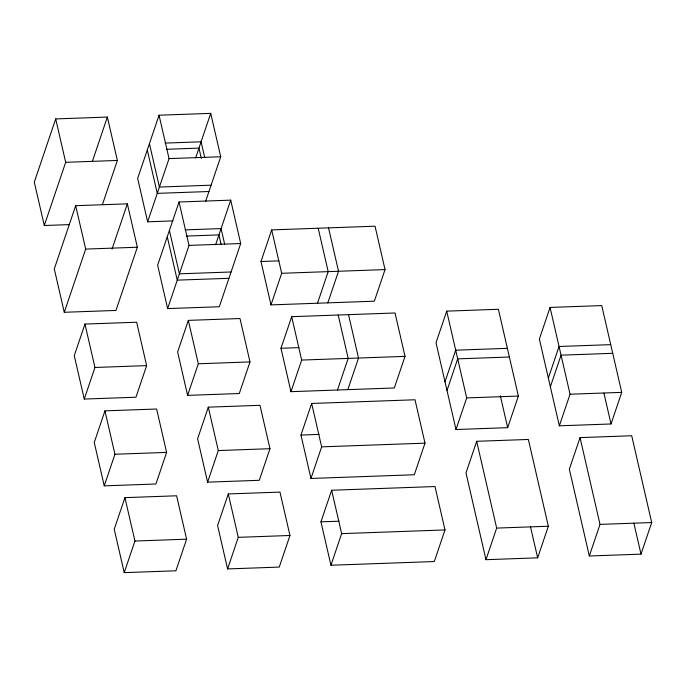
<?xml version="1.0" encoding="UTF-8"?>
<svg xmlns="http://www.w3.org/2000/svg" width="686" height="686" viewBox="0 0 686 686"><rect width="100%" height="100%" fill="white"/><g stroke="black" fill="none" stroke-linecap="round" stroke-linejoin="round"><path stroke-width="1.03" d="M102.42 204.6L117.366 160.455L107.368 117.066L55.695 118.918L34.3 182.116L44.29 225.505L69.603 224.605M44.29 225.505L65.684 162.308L55.695 118.918M75.674 205.697L54.288 268.895L64.278 312.284L115.951 310.441L137.346 247.234L127.356 203.845L75.674 205.697L85.673 249.087L64.278 312.284M92.43 161.201L107.368 117.066M84.961 324.075L74.268 355.682L84.258 399.072L135.939 397.22L146.632 365.621L136.643 322.231L84.961 324.075L94.96 367.473L84.258 399.072M112.075 248.992L127.356 203.845M205.629 201.324L220.72 156.76L210.722 113.37L159.049 115.214L137.654 178.42L147.644 221.81L172.958 220.901M147.644 221.81L169.039 158.603L159.049 115.214M104.949 410.863L94.256 442.461L104.246 485.851L155.919 483.999L166.621 452.4L156.631 409.01L104.949 410.863L114.939 454.252L104.246 485.851M179.029 202.001L157.643 265.199L167.633 308.589L219.306 306.745L240.7 243.539L230.71 200.149L179.029 202.001L189.027 245.391L167.633 308.589M195.639 157.934L210.722 113.37M124.938 497.642L114.236 529.24L124.226 572.63L175.908 570.786L186.601 539.187L176.611 495.789L124.938 497.642L134.928 541.031L124.226 572.63M188.324 320.379L177.623 351.978L187.612 395.368L239.294 393.524L249.987 361.925L239.997 318.527L188.324 320.379L198.314 363.769L187.612 395.368M215.627 244.713L230.71 200.149M208.304 407.158L197.611 438.766L207.601 482.155L259.274 480.303L269.975 448.704L259.985 405.315L208.304 407.158L218.294 450.556L207.601 482.155M260.997 261.503L271.69 229.896L375.045 226.2L385.035 269.589L374.342 301.197L270.987 304.893L260.997 261.503L278.962 260.86M270.987 304.893L281.68 273.294L271.69 229.896M228.292 493.946L217.591 525.545L227.589 568.934L279.262 567.082L289.955 535.483L279.965 492.094L228.292 493.946L238.282 537.335L227.589 568.934M280.977 348.282L291.679 316.683L395.033 312.988L405.023 356.377L394.321 387.976L290.967 391.672L280.977 348.282L298.95 347.639M317.498 303.229L328.191 271.63L318.201 228.232M290.967 391.672L301.669 360.073L291.679 316.683M327.831 302.86L338.524 271.253L328.534 227.863M300.965 435.061L311.658 403.462L415.013 399.767L425.003 443.156L414.31 474.755L310.955 478.459L300.965 435.061L319.076 434.418M337.478 390.008L348.179 358.409L338.181 315.02M310.955 478.459L321.648 446.852L311.658 403.462M347.819 389.639L358.512 358.041L348.522 314.651M320.945 521.849L331.647 490.241L435.001 486.546L444.991 529.935L434.298 561.542L330.944 565.238L320.945 521.849L339.064 521.197M330.944 565.238L341.637 533.639L331.647 490.241M446.706 311.135L436.013 342.734L455.993 429.513L507.674 427.67L518.367 396.071L498.388 309.283L446.706 311.135L466.694 397.914L455.993 429.513M445 381.785L455.701 350.186L507.374 348.334M447.006 390.463L457.699 358.864L509.372 357.012M476.684 441.304L465.991 472.911L485.971 559.69L537.653 557.838L548.346 526.239L528.357 439.46L476.684 441.304L496.664 528.091L485.971 559.69M550.061 307.439L539.368 339.038L559.347 425.817L611.029 423.974L621.722 392.366L601.742 305.587L550.061 307.439L570.049 394.218L559.347 425.817M548.354 378.089L559.056 346.49L610.729 344.638M550.361 386.767L561.054 355.168L612.727 353.316M580.039 437.608L569.346 469.207L589.325 555.994L641.007 554.142L651.7 522.543L631.712 435.756L580.039 437.608L600.018 524.387L589.325 555.994M165.24 143.091L201.101 141.805L204.668 157.3M166.261 149.299L198.957 148.125L201.341 158.457M65.684 162.308L117.366 160.455M169.039 158.603L220.72 156.76M211.091 185.194L159.409 187.046L149.419 143.657M208.947 191.514L157.274 193.366L147.284 149.977M185.229 229.87L221.081 228.592L224.648 244.087M186.249 236.078L218.945 234.912L221.081 244.207M85.673 249.087L137.346 247.234M189.027 245.391L240.7 243.539M231.071 271.982L179.398 273.825L169.408 230.436M281.68 273.294L385.035 269.589M228.935 278.302L177.254 280.145L167.264 236.756M94.96 367.473L146.632 365.621M198.314 363.769L249.987 361.925M301.669 360.073L405.023 356.377M466.694 397.914L518.367 396.071M570.049 394.218L621.722 392.366M114.939 454.252L166.621 452.4M218.294 450.556L269.975 448.704M321.648 446.852L425.003 443.156M134.928 541.031L186.601 539.187M238.282 537.335L289.955 535.483M341.637 533.639L444.991 529.935M496.664 528.091L548.346 526.239M600.018 524.387L651.7 522.543M603.929 393.138L611.029 423.974M633.864 523.152L641.007 554.142M500.334 395.813L507.674 427.67M530.51 526.848L537.653 557.838"/></g></svg>
